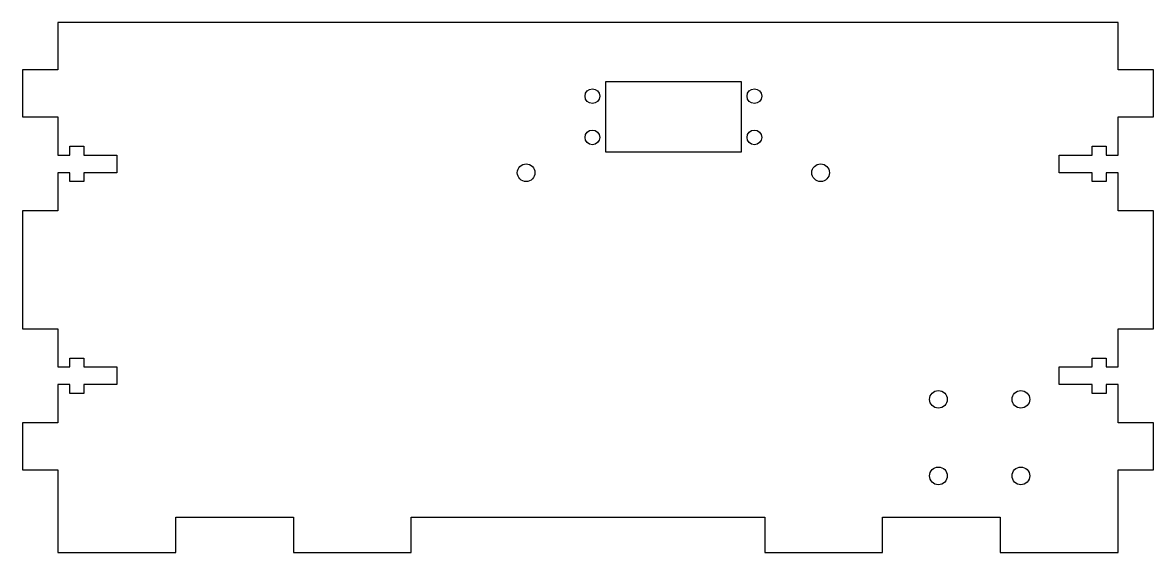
# Model space of a CAD drawing. Header units: millimetres. Extents: x -96 to 96, y -6 to 84.
import ezdxf

# ---------------------------------------------------------------- set-up
doc = ezdxf.new("R2010")
doc.units = ezdxf.units.MM

msp = doc.modelspace()

# ---------------------------------------------------------------- linework, layer by layer
for points in [[(-90, 25.5), (-88, 25.5), (-88, 27), (-85.6, 27), (-85.6, 25.5), (-80, 25.5), (-80, 22.5), (-85.6, 22.5), (-85.6, 21), (-88, 21), (-88, 22.5), (-90, 22.5), (-90, 16), (-96, 16), (-96, 8), (-90, 8), (-90, -6), (-70, -6), (-70, 0), (-50, 0), (-50, -6), (-30, -6), (-30, 0), (30, 0), (30, -6), (50, -6), (50, 0), (70, 0), (70, -6), (90, -6), (90, 8), (96, 8), (96, 16), (90, 16), (90, 22.5), (88, 22.5), (88, 21), (85.6, 21), (85.6, 22.5), (80, 22.5), (80, 25.5), (85.6, 25.5), (85.6, 27), (88, 27), (88, 25.5), (90, 25.5), (90, 32), (96, 32), (96, 52), (90, 52), (90, 58.5), (88, 58.5), (88, 57), (85.6, 57), (85.6, 58.5), (80, 58.5), (80, 61.5), (85.6, 61.5), (85.6, 63), (88, 63), (88, 61.5), (90, 61.5), (90, 68), (96, 68), (96, 76), (90, 76), (90, 84), (-90, 84), (-90, 76), (-96, 76), (-96, 68), (-90, 68), (-90, 61.5), (-88, 61.5), (-88, 63), (-85.6, 63), (-85.6, 61.5), (-80, 61.5), (-80, 58.5), (-85.6, 58.5), (-85.6, 57), (-88, 57), (-88, 58.5), (-90, 58.5), (-90, 52), (-96, 52), (-96, 32), (-90, 32)], [(3, 62), (3, 74), (26, 74), (26, 62)]]:
    msp.add_lwpolyline(points, close=True)
for centre, radius in [((0.75, 71.5), 1.25), ((28.25, 71.5), 1.25), ((0.75, 64.5), 1.25), ((28.25, 64.5), 1.25), ((-10.5, 58.5), 1.5), ((39.5, 58.5), 1.5), ((59.5, 20), 1.5), ((73.5, 20), 1.5), ((59.5, 7), 1.5), ((73.5, 7), 1.5)]:
    msp.add_circle(centre, radius)

doc.saveas('drawing.dxf')
